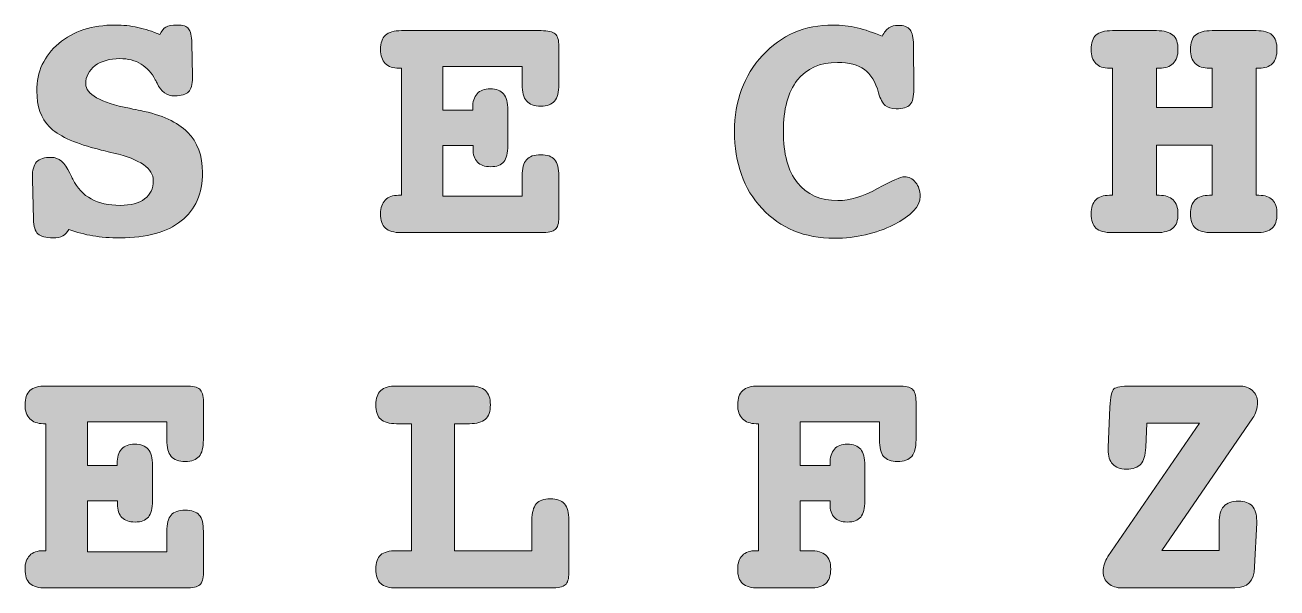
# Model space of a CAD drawing. Header units: inches. Extents: x 2 to 119, y -59 to -2.
# Drawn here: x 2.01 to 28.6, y -28.81 to -16.85 of the extents above; entities that cross this region are included whole.
import ezdxf

# ---------------------------------------------------------------- set-up
doc = ezdxf.new("R2010")
doc.units = ezdxf.units.IN
doc.header["$MEASUREMENT"] = 0
doc.layers.add('Ebene 1', color=7, linetype='Continuous')

# ---------------------------------------------------------------- blocks, each defined once
blk = doc.blocks.new('block 2')
at = {"layer": 'Ebene 1', "true_color": 0xffffff}
h = blk.add_hatch(color=7, dxfattribs=at)
h.dxf.hatch_style = 2
edge = h.paths.add_edge_path()
edge.add_spline(control_points=[(2.946, -21.191), (2.908, -21.254), (2.863, -21.299), (2.813, -21.327), (2.762, -21.355), (2.693, -21.369), (2.606, -21.369), (2.452, -21.369), (2.345, -21.34), (2.286, -21.284), (2.227, -21.227), (2.195, -21.125), (2.19, -20.978), (2.19, -20.978), (2.169, -20.124), (2.169, -20.124), (2.169, -20.124), (2.169, -20.085), (2.169, -20.085), (2.169, -19.928), (2.199, -19.818), (2.259, -19.753), (2.319, -19.69), (2.424, -19.658), (2.574, -19.658), (2.731, -19.658), (2.861, -19.77), (2.965, -19.994), (2.991, -20.05), (3.012, -20.093), (3.026, -20.124), (3.122, -20.312), (3.253, -20.452), (3.418, -20.542), (3.584, -20.633), (3.789, -20.678), (4.035, -20.678), (4.257, -20.678), (4.43, -20.632), (4.553, -20.54), (4.676, -20.449), (4.737, -20.32), (4.737, -20.153), (4.737, -19.895), (4.457, -19.7), (3.898, -19.567), (3.734, -19.529), (3.604, -19.496), (3.507, -19.47), (3.037, -19.347), (2.712, -19.193), (2.532, -19.01), (2.352, -18.827), (2.263, -18.574), (2.263, -18.251), (2.263, -17.838), (2.418, -17.501), (2.728, -17.24), (3.037, -16.978), (3.438, -16.847), (3.93, -16.847), (4.094, -16.847), (4.253, -16.864), (4.408, -16.898), (4.562, -16.931), (4.719, -16.982), (4.878, -17.05), (4.914, -16.972), (4.956, -16.919), (5.003, -16.89), (5.05, -16.862), (5.133, -16.847), (5.251, -16.847), (5.369, -16.847), (5.448, -16.873), (5.488, -16.925), (5.527, -16.977), (5.55, -17.08), (5.555, -17.234), (5.555, -17.234), (5.569, -17.929), (5.569, -17.929), (5.569, -17.929), (5.569, -17.968), (5.569, -17.968), (5.569, -18.111), (5.541, -18.21), (5.484, -18.267), (5.427, -18.324), (5.331, -18.352), (5.196, -18.352), (5.025, -18.352), (4.899, -18.263), (4.817, -18.084), (4.802, -18.053), (4.79, -18.027), (4.78, -18.008), (4.706, -17.864), (4.604, -17.753), (4.477, -17.675), (4.349, -17.598), (4.199, -17.56), (4.028, -17.56), (3.811, -17.56), (3.635, -17.61), (3.502, -17.71), (3.368, -17.81), (3.301, -17.938), (3.301, -18.095), (3.301, -18.319), (3.611, -18.493), (4.231, -18.616), (4.334, -18.638), (4.411, -18.653), (4.462, -18.663), (4.918, -18.757), (5.252, -18.91), (5.464, -19.122), (5.676, -19.335), (5.782, -19.622), (5.782, -19.983), (5.782, -20.427), (5.632, -20.769), (5.33, -21.009), (5.029, -21.249), (4.597, -21.369), (4.035, -21.369), (3.818, -21.369), (3.623, -21.354), (3.451, -21.325), (3.279, -21.297), (3.11, -21.252), (2.946, -21.191)], knot_values=[0, 0, 0, 0, 1, 1, 1, 2, 2, 2, 3, 3, 3, 4, 4, 4, 5, 5, 5, 6, 6, 6, 7, 7, 7, 8, 8, 8, 9, 9, 9, 10, 10, 10, 11, 11, 11, 12, 12, 12, 13, 13, 13, 14, 14, 14, 15, 15, 15, 16, 16, 16, 17, 17, 17, 18, 18, 18, 19, 19, 19, 20, 20, 20, 21, 21, 21, 22, 22, 22, 23, 23, 23, 24, 24, 24, 25, 25, 25, 26, 26, 26, 27, 27, 27, 28, 28, 28, 29, 29, 29, 30, 30, 30, 31, 31, 31, 32, 32, 32, 33, 33, 33, 34, 34, 34, 35, 35, 35, 36, 36, 36, 37, 37, 37, 38, 38, 38, 39, 39, 39, 40, 40, 40, 41, 41, 41, 42, 42, 42, 43, 43, 43, 44, 44, 44, 44], degree=3, periodic=1)
h = blk.add_hatch(color=7, dxfattribs=at)
h.dxf.hatch_style = 2
edge = h.paths.add_edge_path()
edge.add_spline(control_points=[(12.974, -16.966), (13.121, -16.966), (13.22, -16.989), (13.272, -17.033), (13.324, -17.078), (13.35, -17.167), (13.35, -17.299), (13.35, -17.299), (13.35, -18.109), (13.35, -18.109), (13.35, -18.273), (13.32, -18.391), (13.259, -18.462), (13.199, -18.533), (13.102, -18.569), (12.966, -18.569), (12.827, -18.569), (12.726, -18.533), (12.664, -18.46), (12.603, -18.388), (12.572, -18.271), (12.572, -18.109), (12.572, -18.109), (12.572, -17.73), (12.572, -17.73), (12.572, -17.73), (10.887, -17.73), (10.887, -17.73), (10.887, -17.73), (10.887, -18.656), (10.887, -18.656), (10.887, -18.656), (11.52, -18.656), (11.52, -18.656), (11.52, -18.656), (11.52, -18.612), (11.52, -18.612), (11.52, -18.477), (11.551, -18.375), (11.614, -18.307), (11.676, -18.238), (11.769, -18.204), (11.892, -18.204), (12.022, -18.204), (12.118, -18.239), (12.178, -18.31), (12.238, -18.381), (12.268, -18.497), (12.268, -18.656), (12.268, -18.656), (12.268, -19.405), (12.268, -19.405), (12.268, -19.566), (12.239, -19.682), (12.182, -19.752), (12.124, -19.822), (12.03, -19.857), (11.899, -19.857), (11.776, -19.857), (11.684, -19.825), (11.621, -19.761), (11.558, -19.697), (11.527, -19.6), (11.527, -19.47), (11.527, -19.47), (11.527, -19.405), (11.527, -19.405), (11.527, -19.405), (10.887, -19.405), (10.887, -19.405), (10.887, -19.405), (10.887, -20.486), (10.887, -20.486), (10.887, -20.486), (12.572, -20.486), (12.572, -20.486), (12.572, -20.486), (12.572, -20.056), (12.572, -20.056), (12.572, -19.894), (12.603, -19.778), (12.664, -19.708), (12.726, -19.638), (12.827, -19.603), (12.966, -19.603), (13.104, -19.603), (13.202, -19.638), (13.261, -19.707), (13.32, -19.775), (13.35, -19.892), (13.35, -20.056), (13.35, -20.056), (13.35, -20.931), (13.35, -20.931), (13.35, -21.061), (13.325, -21.148), (13.274, -21.191), (13.223, -21.235), (13.123, -21.257), (12.974, -21.257), (12.974, -21.257), (10.007, -21.257), (10.007, -21.257), (9.848, -21.257), (9.734, -21.225), (9.666, -21.163), (9.597, -21.1), (9.563, -20.997), (9.563, -20.855), (9.563, -20.73), (9.596, -20.633), (9.662, -20.566), (9.728, -20.498), (9.823, -20.464), (9.946, -20.464), (9.946, -20.464), (10.007, -20.464), (10.007, -20.464), (10.007, -20.464), (10.007, -17.766), (10.007, -17.766), (10.007, -17.766), (9.953, -17.766), (9.953, -17.766), (9.828, -17.766), (9.731, -17.732), (9.664, -17.663), (9.596, -17.594), (9.563, -17.496), (9.563, -17.368), (9.563, -17.228), (9.598, -17.126), (9.667, -17.062), (9.737, -16.998), (9.851, -16.966), (10.007, -16.966), (10.007, -16.966), (12.974, -16.966), (12.974, -16.966)], knot_values=[0, 0, 0, 0, 1, 1, 1, 2, 2, 2, 3, 3, 3, 4, 4, 4, 5, 5, 5, 6, 6, 6, 7, 7, 7, 8, 8, 8, 9, 9, 9, 10, 10, 10, 11, 11, 11, 12, 12, 12, 13, 13, 13, 14, 14, 14, 15, 15, 15, 16, 16, 16, 17, 17, 17, 18, 18, 18, 19, 19, 19, 20, 20, 20, 21, 21, 21, 22, 22, 22, 23, 23, 23, 24, 24, 24, 25, 25, 25, 26, 26, 26, 27, 27, 27, 28, 28, 28, 29, 29, 29, 30, 30, 30, 31, 31, 31, 32, 32, 32, 33, 33, 33, 34, 34, 34, 35, 35, 35, 36, 36, 36, 37, 37, 37, 38, 38, 38, 39, 39, 39, 40, 40, 40, 41, 41, 41, 42, 42, 42, 43, 43, 43, 44, 44, 44, 45, 45, 45, 46, 46, 46, 46], degree=3, periodic=1)
h = blk.add_hatch(color=7, dxfattribs=at)
h.dxf.hatch_style = 2
edge = h.paths.add_edge_path()
edge.add_spline(control_points=[(20.216, -17.086), (20.262, -17.001), (20.31, -16.942), (20.361, -16.907), (20.411, -16.872), (20.476, -16.854), (20.556, -16.854), (20.676, -16.854), (20.761, -16.886), (20.809, -16.948), (20.857, -17.011), (20.881, -17.116), (20.881, -17.263), (20.881, -17.263), (20.889, -18.204), (20.889, -18.204), (20.889, -18.37), (20.862, -18.482), (20.807, -18.54), (20.753, -18.598), (20.655, -18.627), (20.512, -18.627), (20.414, -18.627), (20.336, -18.603), (20.281, -18.554), (20.225, -18.506), (20.178, -18.417), (20.14, -18.287), (20.075, -18.055), (19.974, -17.89), (19.838, -17.791), (19.701, -17.692), (19.512, -17.643), (19.268, -17.643), (18.897, -17.643), (18.612, -17.768), (18.414, -18.019), (18.217, -18.27), (18.118, -18.633), (18.118, -19.108), (18.118, -19.583), (18.217, -19.947), (18.416, -20.199), (18.615, -20.451), (18.902, -20.577), (19.275, -20.577), (19.531, -20.577), (19.811, -20.492), (20.115, -20.323), (20.418, -20.154), (20.61, -20.07), (20.69, -20.07), (20.784, -20.07), (20.863, -20.11), (20.927, -20.189), (20.99, -20.269), (21.022, -20.368), (21.022, -20.486), (21.022, -20.698), (20.835, -20.9), (20.46, -21.09), (20.085, -21.281), (19.665, -21.376), (19.199, -21.376), (18.568, -21.376), (18.056, -21.166), (17.666, -20.747), (17.275, -20.327), (17.08, -19.781), (17.08, -19.108), (17.08, -18.462), (17.278, -17.923), (17.675, -17.493), (18.071, -17.062), (18.572, -16.847), (19.178, -16.847), (19.346, -16.847), (19.515, -16.867), (19.684, -16.907), (19.853, -16.946), (20.03, -17.006), (20.216, -17.086)], knot_values=[0, 0, 0, 0, 1, 1, 1, 2, 2, 2, 3, 3, 3, 4, 4, 4, 5, 5, 5, 6, 6, 6, 7, 7, 7, 8, 8, 8, 9, 9, 9, 10, 10, 10, 11, 11, 11, 12, 12, 12, 13, 13, 13, 14, 14, 14, 15, 15, 15, 16, 16, 16, 17, 17, 17, 18, 18, 18, 19, 19, 19, 20, 20, 20, 21, 21, 21, 22, 22, 22, 23, 23, 23, 24, 24, 24, 25, 25, 25, 26, 26, 26, 27, 27, 27, 27], degree=3, periodic=1)
h = blk.add_hatch(color=7, dxfattribs=at)
h.dxf.hatch_style = 2
edge = h.paths.add_edge_path()
edge.add_spline(control_points=[(27.223, -18.598), (27.223, -18.598), (27.223, -17.766), (27.223, -17.766), (27.223, -17.766), (27.165, -17.766), (27.165, -17.766), (27.035, -17.766), (26.935, -17.732), (26.866, -17.665), (26.798, -17.597), (26.763, -17.498), (26.763, -17.368), (26.763, -17.226), (26.799, -17.123), (26.87, -17.06), (26.941, -16.998), (27.059, -16.966), (27.223, -16.966), (27.223, -16.966), (28.156, -16.966), (28.156, -16.966), (28.317, -16.966), (28.432, -16.997), (28.5, -17.059), (28.567, -17.12), (28.601, -17.223), (28.601, -17.368), (28.601, -17.501), (28.568, -17.6), (28.503, -17.666), (28.438, -17.733), (28.343, -17.766), (28.217, -17.766), (28.217, -17.766), (28.156, -17.766), (28.156, -17.766), (28.156, -17.766), (28.156, -20.464), (28.156, -20.464), (28.156, -20.464), (28.217, -20.464), (28.217, -20.464), (28.345, -20.464), (28.441, -20.497), (28.505, -20.562), (28.569, -20.627), (28.601, -20.725), (28.601, -20.855), (28.601, -21), (28.567, -21.103), (28.5, -21.164), (28.432, -21.226), (28.317, -21.257), (28.156, -21.257), (28.156, -21.257), (27.223, -21.257), (27.223, -21.257), (27.059, -21.257), (26.941, -21.225), (26.87, -21.163), (26.799, -21.1), (26.763, -20.997), (26.763, -20.855), (26.763, -20.727), (26.798, -20.63), (26.866, -20.564), (26.935, -20.498), (27.035, -20.464), (27.165, -20.464), (27.165, -20.464), (27.223, -20.464), (27.223, -20.464), (27.223, -20.464), (27.223, -19.397), (27.223, -19.397), (27.223, -19.397), (26.04, -19.397), (26.04, -19.397), (26.04, -19.397), (26.04, -20.464), (26.04, -20.464), (26.04, -20.464), (26.098, -20.464), (26.098, -20.464), (26.228, -20.464), (26.327, -20.498), (26.396, -20.564), (26.465, -20.63), (26.499, -20.727), (26.499, -20.855), (26.499, -20.997), (26.464, -21.1), (26.392, -21.163), (26.321, -21.225), (26.204, -21.257), (26.04, -21.257), (26.04, -21.257), (25.106, -21.257), (25.106, -21.257), (24.942, -21.257), (24.826, -21.225), (24.757, -21.163), (24.689, -21.1), (24.654, -20.997), (24.654, -20.855), (24.654, -20.727), (24.687, -20.63), (24.752, -20.564), (24.817, -20.498), (24.915, -20.464), (25.045, -20.464), (25.045, -20.464), (25.106, -20.464), (25.106, -20.464), (25.106, -20.464), (25.106, -17.766), (25.106, -17.766), (25.106, -17.766), (25.045, -17.766), (25.045, -17.766), (24.917, -17.766), (24.82, -17.732), (24.754, -17.665), (24.687, -17.597), (24.654, -17.498), (24.654, -17.368), (24.654, -17.226), (24.689, -17.123), (24.757, -17.06), (24.826, -16.998), (24.942, -16.966), (25.106, -16.966), (25.106, -16.966), (26.04, -16.966), (26.04, -16.966), (26.201, -16.966), (26.318, -16.998), (26.391, -17.06), (26.463, -17.123), (26.499, -17.226), (26.499, -17.368), (26.499, -17.498), (26.465, -17.597), (26.396, -17.665), (26.327, -17.732), (26.228, -17.766), (26.098, -17.766), (26.098, -17.766), (26.04, -17.766), (26.04, -17.766), (26.04, -17.766), (26.04, -18.598), (26.04, -18.598), (26.04, -18.598), (27.223, -18.598), (27.223, -18.598)], knot_values=[0, 0, 0, 0, 1, 1, 1, 2, 2, 2, 3, 3, 3, 4, 4, 4, 5, 5, 5, 6, 6, 6, 7, 7, 7, 8, 8, 8, 9, 9, 9, 10, 10, 10, 11, 11, 11, 12, 12, 12, 13, 13, 13, 14, 14, 14, 15, 15, 15, 16, 16, 16, 17, 17, 17, 18, 18, 18, 19, 19, 19, 20, 20, 20, 21, 21, 21, 22, 22, 22, 23, 23, 23, 24, 24, 24, 25, 25, 25, 26, 26, 26, 27, 27, 27, 28, 28, 28, 29, 29, 29, 30, 30, 30, 31, 31, 31, 32, 32, 32, 33, 33, 33, 34, 34, 34, 35, 35, 35, 36, 36, 36, 37, 37, 37, 38, 38, 38, 39, 39, 39, 40, 40, 40, 41, 41, 41, 42, 42, 42, 43, 43, 43, 44, 44, 44, 45, 45, 45, 46, 46, 46, 47, 47, 47, 48, 48, 48, 49, 49, 49, 50, 50, 50, 51, 51, 51, 52, 52, 52, 52], degree=3, periodic=1)
h = blk.add_hatch(color=7, dxfattribs=at)
h.dxf.hatch_style = 2
edge = h.paths.add_edge_path()
edge.add_spline(control_points=[(5.424, -24.516), (5.571, -24.516), (5.671, -24.538), (5.723, -24.583), (5.774, -24.628), (5.801, -24.716), (5.801, -24.849), (5.801, -24.849), (5.801, -25.659), (5.801, -25.659), (5.801, -25.823), (5.77, -25.941), (5.71, -26.012), (5.65, -26.083), (5.552, -26.118), (5.417, -26.118), (5.277, -26.118), (5.176, -26.082), (5.115, -26.01), (5.053, -25.938), (5.023, -25.821), (5.023, -25.659), (5.023, -25.659), (5.023, -25.279), (5.023, -25.279), (5.023, -25.279), (3.337, -25.279), (3.337, -25.279), (3.337, -25.279), (3.337, -26.205), (3.337, -26.205), (3.337, -26.205), (3.97, -26.205), (3.97, -26.205), (3.97, -26.205), (3.97, -26.162), (3.97, -26.162), (3.97, -26.027), (4.001, -25.925), (4.064, -25.856), (4.127, -25.788), (4.22, -25.753), (4.343, -25.753), (4.473, -25.753), (4.568, -25.789), (4.628, -25.86), (4.689, -25.931), (4.719, -26.046), (4.719, -26.205), (4.719, -26.205), (4.719, -26.954), (4.719, -26.954), (4.719, -27.116), (4.69, -27.231), (4.632, -27.301), (4.574, -27.371), (4.48, -27.406), (4.35, -27.406), (4.227, -27.406), (4.134, -27.374), (4.071, -27.31), (4.009, -27.247), (3.977, -27.149), (3.977, -27.019), (3.977, -27.019), (3.977, -26.954), (3.977, -26.954), (3.977, -26.954), (3.337, -26.954), (3.337, -26.954), (3.337, -26.954), (3.337, -28.036), (3.337, -28.036), (3.337, -28.036), (5.023, -28.036), (5.023, -28.036), (5.023, -28.036), (5.023, -27.605), (5.023, -27.605), (5.023, -27.444), (5.053, -27.328), (5.115, -27.258), (5.176, -27.188), (5.277, -27.153), (5.417, -27.153), (5.555, -27.153), (5.653, -27.187), (5.712, -27.256), (5.771, -27.325), (5.801, -27.441), (5.801, -27.605), (5.801, -27.605), (5.801, -28.481), (5.801, -28.481), (5.801, -28.611), (5.775, -28.698), (5.725, -28.741), (5.674, -28.784), (5.574, -28.806), (5.424, -28.806), (5.424, -28.806), (2.458, -28.806), (2.458, -28.806), (2.299, -28.806), (2.185, -28.775), (2.116, -28.712), (2.048, -28.649), (2.013, -28.547), (2.013, -28.404), (2.013, -28.279), (2.046, -28.183), (2.113, -28.115), (2.179, -28.048), (2.274, -28.014), (2.397, -28.014), (2.397, -28.014), (2.458, -28.014), (2.458, -28.014), (2.458, -28.014), (2.458, -25.316), (2.458, -25.316), (2.458, -25.316), (2.404, -25.316), (2.404, -25.316), (2.278, -25.316), (2.182, -25.281), (2.114, -25.212), (2.047, -25.144), (2.013, -25.045), (2.013, -24.917), (2.013, -24.778), (2.048, -24.676), (2.118, -24.612), (2.188, -24.548), (2.301, -24.516), (2.458, -24.516), (2.458, -24.516), (5.424, -24.516), (5.424, -24.516)], knot_values=[0, 0, 0, 0, 1, 1, 1, 2, 2, 2, 3, 3, 3, 4, 4, 4, 5, 5, 5, 6, 6, 6, 7, 7, 7, 8, 8, 8, 9, 9, 9, 10, 10, 10, 11, 11, 11, 12, 12, 12, 13, 13, 13, 14, 14, 14, 15, 15, 15, 16, 16, 16, 17, 17, 17, 18, 18, 18, 19, 19, 19, 20, 20, 20, 21, 21, 21, 22, 22, 22, 23, 23, 23, 24, 24, 24, 25, 25, 25, 26, 26, 26, 27, 27, 27, 28, 28, 28, 29, 29, 29, 30, 30, 30, 31, 31, 31, 32, 32, 32, 33, 33, 33, 34, 34, 34, 35, 35, 35, 36, 36, 36, 37, 37, 37, 38, 38, 38, 39, 39, 39, 40, 40, 40, 41, 41, 41, 42, 42, 42, 43, 43, 43, 44, 44, 44, 45, 45, 45, 46, 46, 46, 46], degree=3, periodic=1)
h = blk.add_hatch(color=7, dxfattribs=at)
h.dxf.hatch_style = 2
edge = h.paths.add_edge_path()
edge.add_spline(control_points=[(9.903, -28.806), (9.746, -28.806), (9.634, -28.775), (9.566, -28.712), (9.499, -28.649), (9.465, -28.547), (9.465, -28.404), (9.465, -28.265), (9.499, -28.165), (9.566, -28.104), (9.634, -28.044), (9.746, -28.014), (9.903, -28.014), (9.903, -28.014), (10.221, -28.014), (10.221, -28.014), (10.221, -28.014), (10.221, -25.316), (10.221, -25.316), (10.221, -25.316), (9.903, -25.316), (9.903, -25.316), (9.746, -25.316), (9.634, -25.284), (9.566, -25.221), (9.499, -25.159), (9.465, -25.058), (9.465, -24.917), (9.465, -24.778), (9.499, -24.676), (9.568, -24.612), (9.637, -24.548), (9.748, -24.516), (9.903, -24.516), (9.903, -24.516), (11.451, -24.516), (11.451, -24.516), (11.605, -24.516), (11.718, -24.548), (11.789, -24.612), (11.86, -24.676), (11.896, -24.778), (11.896, -24.917), (11.896, -25.058), (11.861, -25.159), (11.791, -25.221), (11.721, -25.284), (11.608, -25.316), (11.451, -25.316), (11.451, -25.316), (11.132, -25.316), (11.132, -25.316), (11.132, -25.316), (11.132, -28.014), (11.132, -28.014), (11.132, -28.014), (12.778, -28.014), (12.778, -28.014), (12.778, -28.014), (12.778, -27.37), (12.778, -27.37), (12.778, -27.206), (12.809, -27.088), (12.871, -27.017), (12.932, -26.946), (13.032, -26.911), (13.169, -26.911), (13.307, -26.911), (13.407, -26.946), (13.469, -27.017), (13.532, -27.088), (13.563, -27.206), (13.563, -27.37), (13.563, -27.37), (13.563, -28.481), (13.563, -28.481), (13.563, -28.611), (13.538, -28.698), (13.487, -28.741), (13.437, -28.784), (13.335, -28.806), (13.184, -28.806), (13.184, -28.806), (9.903, -28.806), (9.903, -28.806)], knot_values=[0, 0, 0, 0, 1, 1, 1, 2, 2, 2, 3, 3, 3, 4, 4, 4, 5, 5, 5, 6, 6, 6, 7, 7, 7, 8, 8, 8, 9, 9, 9, 10, 10, 10, 11, 11, 11, 12, 12, 12, 13, 13, 13, 14, 14, 14, 15, 15, 15, 16, 16, 16, 17, 17, 17, 18, 18, 18, 19, 19, 19, 20, 20, 20, 21, 21, 21, 22, 22, 22, 23, 23, 23, 24, 24, 24, 25, 25, 25, 26, 26, 26, 27, 27, 27, 28, 28, 28, 28], degree=3, periodic=1)
h = blk.add_hatch(color=7, dxfattribs=at)
h.dxf.hatch_style = 2
edge = h.paths.add_edge_path()
edge.add_spline(control_points=[(20.559, -24.516), (20.709, -24.516), (20.809, -24.538), (20.86, -24.583), (20.91, -24.628), (20.936, -24.716), (20.936, -24.849), (20.936, -24.849), (20.936, -25.659), (20.936, -25.659), (20.936, -25.821), (20.905, -25.938), (20.843, -26.01), (20.782, -26.082), (20.682, -26.118), (20.545, -26.118), (20.408, -26.118), (20.309, -26.083), (20.248, -26.012), (20.188, -25.941), (20.158, -25.823), (20.158, -25.659), (20.158, -25.659), (20.158, -25.279), (20.158, -25.279), (20.158, -25.279), (18.476, -25.279), (18.476, -25.279), (18.476, -25.279), (18.476, -26.205), (18.476, -26.205), (18.476, -26.205), (19.109, -26.205), (19.109, -26.205), (19.109, -26.205), (19.109, -26.162), (19.109, -26.162), (19.109, -26.027), (19.14, -25.925), (19.201, -25.856), (19.263, -25.788), (19.355, -25.753), (19.478, -25.753), (19.608, -25.753), (19.702, -25.789), (19.76, -25.86), (19.818, -25.931), (19.847, -26.046), (19.847, -26.205), (19.847, -26.205), (19.847, -26.954), (19.847, -26.954), (19.847, -27.116), (19.818, -27.231), (19.76, -27.301), (19.702, -27.371), (19.608, -27.406), (19.478, -27.406), (19.355, -27.406), (19.263, -27.374), (19.201, -27.31), (19.14, -27.247), (19.109, -27.149), (19.109, -27.019), (19.109, -27.019), (19.109, -26.954), (19.109, -26.954), (19.109, -26.954), (18.476, -26.954), (18.476, -26.954), (18.476, -26.954), (18.476, -28.014), (18.476, -28.014), (18.476, -28.014), (18.676, -28.014), (18.676, -28.014), (18.836, -28.014), (18.951, -28.045), (19.02, -28.106), (19.089, -28.168), (19.123, -28.267), (19.123, -28.404), (19.123, -28.547), (19.088, -28.649), (19.018, -28.712), (18.948, -28.775), (18.833, -28.806), (18.676, -28.806), (18.676, -28.806), (17.593, -28.806), (17.593, -28.806), (17.436, -28.806), (17.323, -28.775), (17.253, -28.712), (17.183, -28.649), (17.148, -28.547), (17.148, -28.404), (17.148, -28.279), (17.181, -28.183), (17.248, -28.115), (17.314, -28.048), (17.409, -28.014), (17.532, -28.014), (17.532, -28.014), (17.593, -28.014), (17.593, -28.014), (17.593, -28.014), (17.593, -25.316), (17.593, -25.316), (17.593, -25.316), (17.539, -25.316), (17.539, -25.316), (17.414, -25.316), (17.317, -25.281), (17.25, -25.212), (17.182, -25.144), (17.148, -25.045), (17.148, -24.917), (17.148, -24.778), (17.184, -24.676), (17.255, -24.612), (17.326, -24.548), (17.439, -24.516), (17.593, -24.516), (17.593, -24.516), (20.559, -24.516), (20.559, -24.516)], knot_values=[0, 0, 0, 0, 1, 1, 1, 2, 2, 2, 3, 3, 3, 4, 4, 4, 5, 5, 5, 6, 6, 6, 7, 7, 7, 8, 8, 8, 9, 9, 9, 10, 10, 10, 11, 11, 11, 12, 12, 12, 13, 13, 13, 14, 14, 14, 15, 15, 15, 16, 16, 16, 17, 17, 17, 18, 18, 18, 19, 19, 19, 20, 20, 20, 21, 21, 21, 22, 22, 22, 23, 23, 23, 24, 24, 24, 25, 25, 25, 26, 26, 26, 27, 27, 27, 28, 28, 28, 29, 29, 29, 30, 30, 30, 31, 31, 31, 32, 32, 32, 33, 33, 33, 34, 34, 34, 35, 35, 35, 36, 36, 36, 37, 37, 37, 38, 38, 38, 39, 39, 39, 40, 40, 40, 41, 41, 41, 42, 42, 42, 42], degree=3, periodic=1)
h = blk.add_hatch(color=7, dxfattribs=at)
h.dxf.hatch_style = 2
edge = h.paths.add_edge_path()
edge.add_spline(control_points=[(25.837, -25.308), (25.837, -25.308), (25.815, -25.822), (25.815, -25.822), (25.808, -25.988), (25.773, -26.107), (25.711, -26.176), (25.648, -26.246), (25.544, -26.281), (25.399, -26.281), (25.272, -26.281), (25.176, -26.246), (25.112, -26.176), (25.048, -26.107), (25.016, -26.003), (25.016, -25.865), (25.016, -25.865), (25.016, -25.822), (25.016, -25.822), (25.016, -25.822), (25.052, -24.965), (25.052, -24.965), (25.062, -24.75), (25.091, -24.621), (25.139, -24.579), (25.187, -24.537), (25.302, -24.516), (25.483, -24.516), (25.483, -24.516), (27.787, -24.516), (27.787, -24.516), (27.91, -24.516), (28.008, -24.548), (28.08, -24.612), (28.152, -24.676), (28.188, -24.76), (28.188, -24.863), (28.188, -24.924), (28.179, -24.983), (28.161, -25.042), (28.143, -25.101), (28.12, -25.152), (28.091, -25.192), (28.091, -25.192), (26.156, -28.007), (26.156, -28.007), (26.156, -28.007), (27.371, -28.007), (27.371, -28.007), (27.371, -28.007), (27.371, -27.421), (27.371, -27.421), (27.371, -27.261), (27.404, -27.145), (27.47, -27.072), (27.537, -26.998), (27.642, -26.961), (27.787, -26.961), (27.915, -26.961), (28.011, -26.996), (28.075, -27.064), (28.138, -27.133), (28.17, -27.238), (28.17, -27.377), (28.17, -27.377), (28.17, -27.421), (28.17, -27.421), (28.17, -27.421), (28.127, -28.354), (28.127, -28.354), (28.127, -28.354), (28.127, -28.365), (28.127, -28.365), (28.112, -28.659), (27.971, -28.806), (27.704, -28.806), (27.704, -28.806), (25.313, -28.806), (25.313, -28.806), (25.192, -28.806), (25.095, -28.774), (25.022, -28.71), (24.948, -28.646), (24.911, -28.563), (24.911, -28.459), (24.911, -28.403), (24.92, -28.349), (24.936, -28.294), (24.953, -28.24), (24.977, -28.189), (25.009, -28.141), (25.009, -28.141), (26.959, -25.308), (26.959, -25.308), (26.959, -25.308), (25.837, -25.308), (25.837, -25.308)], knot_values=[0, 0, 0, 0, 1, 1, 1, 2, 2, 2, 3, 3, 3, 4, 4, 4, 5, 5, 5, 6, 6, 6, 7, 7, 7, 8, 8, 8, 9, 9, 9, 10, 10, 10, 11, 11, 11, 12, 12, 12, 13, 13, 13, 14, 14, 14, 15, 15, 15, 16, 16, 16, 17, 17, 17, 18, 18, 18, 19, 19, 19, 20, 20, 20, 21, 21, 21, 22, 22, 22, 23, 23, 23, 24, 24, 24, 25, 25, 25, 26, 26, 26, 27, 27, 27, 28, 28, 28, 29, 29, 29, 30, 30, 30, 31, 31, 31, 32, 32, 32, 32], degree=3, periodic=1)
at = {"layer": 'Ebene 1', "lineweight": 0}
for points, knots in [([(2.946, -21.191), (2.908, -21.254), (2.863, -21.299), (2.813, -21.327), (2.762, -21.355), (2.693, -21.369), (2.606, -21.369), (2.452, -21.369), (2.345, -21.34), (2.286, -21.284), (2.227, -21.227), (2.195, -21.125), (2.19, -20.978), (2.19, -20.978), (2.169, -20.124), (2.169, -20.124), (2.169, -20.124), (2.169, -20.085), (2.169, -20.085), (2.169, -19.928), (2.199, -19.818), (2.259, -19.753), (2.319, -19.69), (2.424, -19.658), (2.574, -19.658), (2.731, -19.658), (2.861, -19.77), (2.965, -19.994), (2.991, -20.05), (3.012, -20.093), (3.026, -20.124), (3.122, -20.312), (3.253, -20.452), (3.418, -20.542), (3.584, -20.633), (3.789, -20.678), (4.035, -20.678), (4.257, -20.678), (4.43, -20.632), (4.553, -20.54), (4.676, -20.449), (4.737, -20.32), (4.737, -20.153), (4.737, -19.895), (4.457, -19.7), (3.898, -19.567), (3.734, -19.529), (3.604, -19.496), (3.507, -19.47), (3.037, -19.347), (2.712, -19.193), (2.532, -19.01), (2.352, -18.827), (2.263, -18.574), (2.263, -18.251), (2.263, -17.838), (2.418, -17.501), (2.728, -17.24), (3.037, -16.978), (3.438, -16.847), (3.93, -16.847), (4.094, -16.847), (4.253, -16.864), (4.408, -16.898), (4.562, -16.931), (4.719, -16.982), (4.878, -17.05), (4.914, -16.972), (4.956, -16.919), (5.003, -16.89), (5.05, -16.862), (5.133, -16.847), (5.251, -16.847), (5.369, -16.847), (5.448, -16.873), (5.488, -16.925), (5.527, -16.977), (5.55, -17.08), (5.555, -17.234), (5.555, -17.234), (5.569, -17.929), (5.569, -17.929), (5.569, -17.929), (5.569, -17.968), (5.569, -17.968), (5.569, -18.111), (5.541, -18.21), (5.484, -18.267), (5.427, -18.324), (5.331, -18.352), (5.196, -18.352), (5.025, -18.352), (4.899, -18.263), (4.817, -18.084), (4.802, -18.053), (4.79, -18.027), (4.78, -18.008), (4.706, -17.864), (4.604, -17.753), (4.477, -17.675), (4.349, -17.598), (4.199, -17.56), (4.028, -17.56), (3.811, -17.56), (3.635, -17.61), (3.502, -17.71), (3.368, -17.81), (3.301, -17.938), (3.301, -18.095), (3.301, -18.319), (3.611, -18.493), (4.231, -18.616), (4.334, -18.638), (4.411, -18.653), (4.462, -18.663), (4.918, -18.757), (5.252, -18.91), (5.464, -19.122), (5.676, -19.335), (5.782, -19.622), (5.782, -19.983), (5.782, -20.427), (5.632, -20.769), (5.33, -21.009), (5.029, -21.249), (4.597, -21.369), (4.035, -21.369), (3.818, -21.369), (3.623, -21.354), (3.451, -21.325), (3.279, -21.297), (3.11, -21.252), (2.946, -21.191)], [0, 0, 0, 0, 1, 1, 1, 2, 2, 2, 3, 3, 3, 4, 4, 4, 5, 5, 5, 6, 6, 6, 7, 7, 7, 8, 8, 8, 9, 9, 9, 10, 10, 10, 11, 11, 11, 12, 12, 12, 13, 13, 13, 14, 14, 14, 15, 15, 15, 16, 16, 16, 17, 17, 17, 18, 18, 18, 19, 19, 19, 20, 20, 20, 21, 21, 21, 22, 22, 22, 23, 23, 23, 24, 24, 24, 25, 25, 25, 26, 26, 26, 27, 27, 27, 28, 28, 28, 29, 29, 29, 30, 30, 30, 31, 31, 31, 32, 32, 32, 33, 33, 33, 34, 34, 34, 35, 35, 35, 36, 36, 36, 37, 37, 37, 38, 38, 38, 39, 39, 39, 40, 40, 40, 41, 41, 41, 42, 42, 42, 43, 43, 43, 44, 44, 44, 44]), ([(12.974, -16.966), (13.121, -16.966), (13.22, -16.989), (13.272, -17.033), (13.324, -17.078), (13.35, -17.167), (13.35, -17.299), (13.35, -17.299), (13.35, -18.109), (13.35, -18.109), (13.35, -18.273), (13.32, -18.391), (13.259, -18.462), (13.199, -18.533), (13.102, -18.569), (12.966, -18.569), (12.827, -18.569), (12.726, -18.533), (12.664, -18.46), (12.603, -18.388), (12.572, -18.271), (12.572, -18.109), (12.572, -18.109), (12.572, -17.73), (12.572, -17.73), (12.572, -17.73), (10.887, -17.73), (10.887, -17.73), (10.887, -17.73), (10.887, -18.656), (10.887, -18.656), (10.887, -18.656), (11.52, -18.656), (11.52, -18.656), (11.52, -18.656), (11.52, -18.612), (11.52, -18.612), (11.52, -18.477), (11.551, -18.375), (11.614, -18.307), (11.676, -18.238), (11.769, -18.204), (11.892, -18.204), (12.022, -18.204), (12.118, -18.239), (12.178, -18.31), (12.238, -18.381), (12.268, -18.497), (12.268, -18.656), (12.268, -18.656), (12.268, -19.405), (12.268, -19.405), (12.268, -19.566), (12.239, -19.682), (12.182, -19.752), (12.124, -19.822), (12.03, -19.857), (11.899, -19.857), (11.776, -19.857), (11.684, -19.825), (11.621, -19.761), (11.558, -19.697), (11.527, -19.6), (11.527, -19.47), (11.527, -19.47), (11.527, -19.405), (11.527, -19.405), (11.527, -19.405), (10.887, -19.405), (10.887, -19.405), (10.887, -19.405), (10.887, -20.486), (10.887, -20.486), (10.887, -20.486), (12.572, -20.486), (12.572, -20.486), (12.572, -20.486), (12.572, -20.056), (12.572, -20.056), (12.572, -19.894), (12.603, -19.778), (12.664, -19.708), (12.726, -19.638), (12.827, -19.603), (12.966, -19.603), (13.104, -19.603), (13.202, -19.638), (13.261, -19.707), (13.32, -19.775), (13.35, -19.892), (13.35, -20.056), (13.35, -20.056), (13.35, -20.931), (13.35, -20.931), (13.35, -21.061), (13.325, -21.148), (13.274, -21.191), (13.223, -21.235), (13.123, -21.257), (12.974, -21.257), (12.974, -21.257), (10.007, -21.257), (10.007, -21.257), (9.848, -21.257), (9.734, -21.225), (9.666, -21.163), (9.597, -21.1), (9.563, -20.997), (9.563, -20.855), (9.563, -20.73), (9.596, -20.633), (9.662, -20.566), (9.728, -20.498), (9.823, -20.464), (9.946, -20.464), (9.946, -20.464), (10.007, -20.464), (10.007, -20.464), (10.007, -20.464), (10.007, -17.766), (10.007, -17.766), (10.007, -17.766), (9.953, -17.766), (9.953, -17.766), (9.828, -17.766), (9.731, -17.732), (9.664, -17.663), (9.596, -17.594), (9.563, -17.496), (9.563, -17.368), (9.563, -17.228), (9.598, -17.126), (9.667, -17.062), (9.737, -16.998), (9.851, -16.966), (10.007, -16.966), (10.007, -16.966), (12.974, -16.966), (12.974, -16.966)], [0, 0, 0, 0, 1, 1, 1, 2, 2, 2, 3, 3, 3, 4, 4, 4, 5, 5, 5, 6, 6, 6, 7, 7, 7, 8, 8, 8, 9, 9, 9, 10, 10, 10, 11, 11, 11, 12, 12, 12, 13, 13, 13, 14, 14, 14, 15, 15, 15, 16, 16, 16, 17, 17, 17, 18, 18, 18, 19, 19, 19, 20, 20, 20, 21, 21, 21, 22, 22, 22, 23, 23, 23, 24, 24, 24, 25, 25, 25, 26, 26, 26, 27, 27, 27, 28, 28, 28, 29, 29, 29, 30, 30, 30, 31, 31, 31, 32, 32, 32, 33, 33, 33, 34, 34, 34, 35, 35, 35, 36, 36, 36, 37, 37, 37, 38, 38, 38, 39, 39, 39, 40, 40, 40, 41, 41, 41, 42, 42, 42, 43, 43, 43, 44, 44, 44, 45, 45, 45, 46, 46, 46, 46]), ([(20.216, -17.086), (20.262, -17.001), (20.31, -16.942), (20.361, -16.907), (20.411, -16.872), (20.476, -16.854), (20.556, -16.854), (20.676, -16.854), (20.761, -16.886), (20.809, -16.948), (20.857, -17.011), (20.881, -17.116), (20.881, -17.263), (20.881, -17.263), (20.889, -18.204), (20.889, -18.204), (20.889, -18.37), (20.862, -18.482), (20.807, -18.54), (20.753, -18.598), (20.655, -18.627), (20.512, -18.627), (20.414, -18.627), (20.336, -18.603), (20.281, -18.554), (20.225, -18.506), (20.178, -18.417), (20.14, -18.287), (20.075, -18.055), (19.974, -17.89), (19.838, -17.791), (19.701, -17.692), (19.512, -17.643), (19.268, -17.643), (18.897, -17.643), (18.612, -17.768), (18.414, -18.019), (18.217, -18.27), (18.118, -18.633), (18.118, -19.108), (18.118, -19.583), (18.217, -19.947), (18.416, -20.199), (18.615, -20.451), (18.902, -20.577), (19.275, -20.577), (19.531, -20.577), (19.811, -20.492), (20.115, -20.323), (20.418, -20.154), (20.61, -20.07), (20.69, -20.07), (20.784, -20.07), (20.863, -20.11), (20.927, -20.189), (20.99, -20.269), (21.022, -20.368), (21.022, -20.486), (21.022, -20.698), (20.835, -20.9), (20.46, -21.09), (20.085, -21.281), (19.665, -21.376), (19.199, -21.376), (18.568, -21.376), (18.056, -21.166), (17.666, -20.747), (17.275, -20.327), (17.08, -19.781), (17.08, -19.108), (17.08, -18.462), (17.278, -17.923), (17.675, -17.493), (18.071, -17.062), (18.572, -16.847), (19.178, -16.847), (19.346, -16.847), (19.515, -16.867), (19.684, -16.907), (19.853, -16.946), (20.03, -17.006), (20.216, -17.086)], [0, 0, 0, 0, 1, 1, 1, 2, 2, 2, 3, 3, 3, 4, 4, 4, 5, 5, 5, 6, 6, 6, 7, 7, 7, 8, 8, 8, 9, 9, 9, 10, 10, 10, 11, 11, 11, 12, 12, 12, 13, 13, 13, 14, 14, 14, 15, 15, 15, 16, 16, 16, 17, 17, 17, 18, 18, 18, 19, 19, 19, 20, 20, 20, 21, 21, 21, 22, 22, 22, 23, 23, 23, 24, 24, 24, 25, 25, 25, 26, 26, 26, 27, 27, 27, 27]), ([(27.223, -18.598), (27.223, -18.598), (27.223, -17.766), (27.223, -17.766), (27.223, -17.766), (27.165, -17.766), (27.165, -17.766), (27.035, -17.766), (26.935, -17.732), (26.866, -17.665), (26.798, -17.597), (26.763, -17.498), (26.763, -17.368), (26.763, -17.226), (26.799, -17.123), (26.87, -17.06), (26.941, -16.998), (27.059, -16.966), (27.223, -16.966), (27.223, -16.966), (28.156, -16.966), (28.156, -16.966), (28.317, -16.966), (28.432, -16.997), (28.5, -17.059), (28.567, -17.12), (28.601, -17.223), (28.601, -17.368), (28.601, -17.501), (28.568, -17.6), (28.503, -17.666), (28.438, -17.733), (28.343, -17.766), (28.217, -17.766), (28.217, -17.766), (28.156, -17.766), (28.156, -17.766), (28.156, -17.766), (28.156, -20.464), (28.156, -20.464), (28.156, -20.464), (28.217, -20.464), (28.217, -20.464), (28.345, -20.464), (28.441, -20.497), (28.505, -20.562), (28.569, -20.627), (28.601, -20.725), (28.601, -20.855), (28.601, -21), (28.567, -21.103), (28.5, -21.164), (28.432, -21.226), (28.317, -21.257), (28.156, -21.257), (28.156, -21.257), (27.223, -21.257), (27.223, -21.257), (27.059, -21.257), (26.941, -21.225), (26.87, -21.163), (26.799, -21.1), (26.763, -20.997), (26.763, -20.855), (26.763, -20.727), (26.798, -20.63), (26.866, -20.564), (26.935, -20.498), (27.035, -20.464), (27.165, -20.464), (27.165, -20.464), (27.223, -20.464), (27.223, -20.464), (27.223, -20.464), (27.223, -19.397), (27.223, -19.397), (27.223, -19.397), (26.04, -19.397), (26.04, -19.397), (26.04, -19.397), (26.04, -20.464), (26.04, -20.464), (26.04, -20.464), (26.098, -20.464), (26.098, -20.464), (26.228, -20.464), (26.327, -20.498), (26.396, -20.564), (26.465, -20.63), (26.499, -20.727), (26.499, -20.855), (26.499, -20.997), (26.464, -21.1), (26.392, -21.163), (26.321, -21.225), (26.204, -21.257), (26.04, -21.257), (26.04, -21.257), (25.106, -21.257), (25.106, -21.257), (24.942, -21.257), (24.826, -21.225), (24.757, -21.163), (24.689, -21.1), (24.654, -20.997), (24.654, -20.855), (24.654, -20.727), (24.687, -20.63), (24.752, -20.564), (24.817, -20.498), (24.915, -20.464), (25.045, -20.464), (25.045, -20.464), (25.106, -20.464), (25.106, -20.464), (25.106, -20.464), (25.106, -17.766), (25.106, -17.766), (25.106, -17.766), (25.045, -17.766), (25.045, -17.766), (24.917, -17.766), (24.82, -17.732), (24.754, -17.665), (24.687, -17.597), (24.654, -17.498), (24.654, -17.368), (24.654, -17.226), (24.689, -17.123), (24.757, -17.06), (24.826, -16.998), (24.942, -16.966), (25.106, -16.966), (25.106, -16.966), (26.04, -16.966), (26.04, -16.966), (26.201, -16.966), (26.318, -16.998), (26.391, -17.06), (26.463, -17.123), (26.499, -17.226), (26.499, -17.368), (26.499, -17.498), (26.465, -17.597), (26.396, -17.665), (26.327, -17.732), (26.228, -17.766), (26.098, -17.766), (26.098, -17.766), (26.04, -17.766), (26.04, -17.766), (26.04, -17.766), (26.04, -18.598), (26.04, -18.598), (26.04, -18.598), (27.223, -18.598), (27.223, -18.598)], [0, 0, 0, 0, 1, 1, 1, 2, 2, 2, 3, 3, 3, 4, 4, 4, 5, 5, 5, 6, 6, 6, 7, 7, 7, 8, 8, 8, 9, 9, 9, 10, 10, 10, 11, 11, 11, 12, 12, 12, 13, 13, 13, 14, 14, 14, 15, 15, 15, 16, 16, 16, 17, 17, 17, 18, 18, 18, 19, 19, 19, 20, 20, 20, 21, 21, 21, 22, 22, 22, 23, 23, 23, 24, 24, 24, 25, 25, 25, 26, 26, 26, 27, 27, 27, 28, 28, 28, 29, 29, 29, 30, 30, 30, 31, 31, 31, 32, 32, 32, 33, 33, 33, 34, 34, 34, 35, 35, 35, 36, 36, 36, 37, 37, 37, 38, 38, 38, 39, 39, 39, 40, 40, 40, 41, 41, 41, 42, 42, 42, 43, 43, 43, 44, 44, 44, 45, 45, 45, 46, 46, 46, 47, 47, 47, 48, 48, 48, 49, 49, 49, 50, 50, 50, 51, 51, 51, 52, 52, 52, 52]), ([(5.424, -24.516), (5.571, -24.516), (5.671, -24.538), (5.723, -24.583), (5.774, -24.628), (5.801, -24.716), (5.801, -24.849), (5.801, -24.849), (5.801, -25.659), (5.801, -25.659), (5.801, -25.823), (5.77, -25.941), (5.71, -26.012), (5.65, -26.083), (5.552, -26.118), (5.417, -26.118), (5.277, -26.118), (5.176, -26.082), (5.115, -26.01), (5.053, -25.938), (5.023, -25.821), (5.023, -25.659), (5.023, -25.659), (5.023, -25.279), (5.023, -25.279), (5.023, -25.279), (3.337, -25.279), (3.337, -25.279), (3.337, -25.279), (3.337, -26.205), (3.337, -26.205), (3.337, -26.205), (3.97, -26.205), (3.97, -26.205), (3.97, -26.205), (3.97, -26.162), (3.97, -26.162), (3.97, -26.027), (4.001, -25.925), (4.064, -25.856), (4.127, -25.788), (4.22, -25.753), (4.343, -25.753), (4.473, -25.753), (4.568, -25.789), (4.628, -25.86), (4.689, -25.931), (4.719, -26.046), (4.719, -26.205), (4.719, -26.205), (4.719, -26.954), (4.719, -26.954), (4.719, -27.116), (4.69, -27.231), (4.632, -27.301), (4.574, -27.371), (4.48, -27.406), (4.35, -27.406), (4.227, -27.406), (4.134, -27.374), (4.071, -27.31), (4.009, -27.247), (3.977, -27.149), (3.977, -27.019), (3.977, -27.019), (3.977, -26.954), (3.977, -26.954), (3.977, -26.954), (3.337, -26.954), (3.337, -26.954), (3.337, -26.954), (3.337, -28.036), (3.337, -28.036), (3.337, -28.036), (5.023, -28.036), (5.023, -28.036), (5.023, -28.036), (5.023, -27.605), (5.023, -27.605), (5.023, -27.444), (5.053, -27.328), (5.115, -27.258), (5.176, -27.188), (5.277, -27.153), (5.417, -27.153), (5.555, -27.153), (5.653, -27.187), (5.712, -27.256), (5.771, -27.325), (5.801, -27.441), (5.801, -27.605), (5.801, -27.605), (5.801, -28.481), (5.801, -28.481), (5.801, -28.611), (5.775, -28.698), (5.725, -28.741), (5.674, -28.784), (5.574, -28.806), (5.424, -28.806), (5.424, -28.806), (2.458, -28.806), (2.458, -28.806), (2.299, -28.806), (2.185, -28.775), (2.116, -28.712), (2.048, -28.649), (2.013, -28.547), (2.013, -28.404), (2.013, -28.279), (2.046, -28.183), (2.113, -28.115), (2.179, -28.048), (2.274, -28.014), (2.397, -28.014), (2.397, -28.014), (2.458, -28.014), (2.458, -28.014), (2.458, -28.014), (2.458, -25.316), (2.458, -25.316), (2.458, -25.316), (2.404, -25.316), (2.404, -25.316), (2.278, -25.316), (2.182, -25.281), (2.114, -25.212), (2.047, -25.144), (2.013, -25.045), (2.013, -24.917), (2.013, -24.778), (2.048, -24.676), (2.118, -24.612), (2.188, -24.548), (2.301, -24.516), (2.458, -24.516), (2.458, -24.516), (5.424, -24.516), (5.424, -24.516)], [0, 0, 0, 0, 1, 1, 1, 2, 2, 2, 3, 3, 3, 4, 4, 4, 5, 5, 5, 6, 6, 6, 7, 7, 7, 8, 8, 8, 9, 9, 9, 10, 10, 10, 11, 11, 11, 12, 12, 12, 13, 13, 13, 14, 14, 14, 15, 15, 15, 16, 16, 16, 17, 17, 17, 18, 18, 18, 19, 19, 19, 20, 20, 20, 21, 21, 21, 22, 22, 22, 23, 23, 23, 24, 24, 24, 25, 25, 25, 26, 26, 26, 27, 27, 27, 28, 28, 28, 29, 29, 29, 30, 30, 30, 31, 31, 31, 32, 32, 32, 33, 33, 33, 34, 34, 34, 35, 35, 35, 36, 36, 36, 37, 37, 37, 38, 38, 38, 39, 39, 39, 40, 40, 40, 41, 41, 41, 42, 42, 42, 43, 43, 43, 44, 44, 44, 45, 45, 45, 46, 46, 46, 46]), ([(9.903, -28.806), (9.746, -28.806), (9.634, -28.775), (9.566, -28.712), (9.499, -28.649), (9.465, -28.547), (9.465, -28.404), (9.465, -28.265), (9.499, -28.165), (9.566, -28.104), (9.634, -28.044), (9.746, -28.014), (9.903, -28.014), (9.903, -28.014), (10.221, -28.014), (10.221, -28.014), (10.221, -28.014), (10.221, -25.316), (10.221, -25.316), (10.221, -25.316), (9.903, -25.316), (9.903, -25.316), (9.746, -25.316), (9.634, -25.284), (9.566, -25.221), (9.499, -25.159), (9.465, -25.058), (9.465, -24.917), (9.465, -24.778), (9.499, -24.676), (9.568, -24.612), (9.637, -24.548), (9.748, -24.516), (9.903, -24.516), (9.903, -24.516), (11.451, -24.516), (11.451, -24.516), (11.605, -24.516), (11.718, -24.548), (11.789, -24.612), (11.86, -24.676), (11.896, -24.778), (11.896, -24.917), (11.896, -25.058), (11.861, -25.159), (11.791, -25.221), (11.721, -25.284), (11.608, -25.316), (11.451, -25.316), (11.451, -25.316), (11.132, -25.316), (11.132, -25.316), (11.132, -25.316), (11.132, -28.014), (11.132, -28.014), (11.132, -28.014), (12.778, -28.014), (12.778, -28.014), (12.778, -28.014), (12.778, -27.37), (12.778, -27.37), (12.778, -27.206), (12.809, -27.088), (12.871, -27.017), (12.932, -26.946), (13.032, -26.911), (13.169, -26.911), (13.307, -26.911), (13.407, -26.946), (13.469, -27.017), (13.532, -27.088), (13.563, -27.206), (13.563, -27.37), (13.563, -27.37), (13.563, -28.481), (13.563, -28.481), (13.563, -28.611), (13.538, -28.698), (13.487, -28.741), (13.437, -28.784), (13.335, -28.806), (13.184, -28.806), (13.184, -28.806), (9.903, -28.806), (9.903, -28.806)], [0, 0, 0, 0, 1, 1, 1, 2, 2, 2, 3, 3, 3, 4, 4, 4, 5, 5, 5, 6, 6, 6, 7, 7, 7, 8, 8, 8, 9, 9, 9, 10, 10, 10, 11, 11, 11, 12, 12, 12, 13, 13, 13, 14, 14, 14, 15, 15, 15, 16, 16, 16, 17, 17, 17, 18, 18, 18, 19, 19, 19, 20, 20, 20, 21, 21, 21, 22, 22, 22, 23, 23, 23, 24, 24, 24, 25, 25, 25, 26, 26, 26, 27, 27, 27, 28, 28, 28, 28]), ([(20.559, -24.516), (20.709, -24.516), (20.809, -24.538), (20.86, -24.583), (20.91, -24.628), (20.936, -24.716), (20.936, -24.849), (20.936, -24.849), (20.936, -25.659), (20.936, -25.659), (20.936, -25.821), (20.905, -25.938), (20.843, -26.01), (20.782, -26.082), (20.682, -26.118), (20.545, -26.118), (20.408, -26.118), (20.309, -26.083), (20.248, -26.012), (20.188, -25.941), (20.158, -25.823), (20.158, -25.659), (20.158, -25.659), (20.158, -25.279), (20.158, -25.279), (20.158, -25.279), (18.476, -25.279), (18.476, -25.279), (18.476, -25.279), (18.476, -26.205), (18.476, -26.205), (18.476, -26.205), (19.109, -26.205), (19.109, -26.205), (19.109, -26.205), (19.109, -26.162), (19.109, -26.162), (19.109, -26.027), (19.14, -25.925), (19.201, -25.856), (19.263, -25.788), (19.355, -25.753), (19.478, -25.753), (19.608, -25.753), (19.702, -25.789), (19.76, -25.86), (19.818, -25.931), (19.847, -26.046), (19.847, -26.205), (19.847, -26.205), (19.847, -26.954), (19.847, -26.954), (19.847, -27.116), (19.818, -27.231), (19.76, -27.301), (19.702, -27.371), (19.608, -27.406), (19.478, -27.406), (19.355, -27.406), (19.263, -27.374), (19.201, -27.31), (19.14, -27.247), (19.109, -27.149), (19.109, -27.019), (19.109, -27.019), (19.109, -26.954), (19.109, -26.954), (19.109, -26.954), (18.476, -26.954), (18.476, -26.954), (18.476, -26.954), (18.476, -28.014), (18.476, -28.014), (18.476, -28.014), (18.676, -28.014), (18.676, -28.014), (18.836, -28.014), (18.951, -28.045), (19.02, -28.106), (19.089, -28.168), (19.123, -28.267), (19.123, -28.404), (19.123, -28.547), (19.088, -28.649), (19.018, -28.712), (18.948, -28.775), (18.833, -28.806), (18.676, -28.806), (18.676, -28.806), (17.593, -28.806), (17.593, -28.806), (17.436, -28.806), (17.323, -28.775), (17.253, -28.712), (17.183, -28.649), (17.148, -28.547), (17.148, -28.404), (17.148, -28.279), (17.181, -28.183), (17.248, -28.115), (17.314, -28.048), (17.409, -28.014), (17.532, -28.014), (17.532, -28.014), (17.593, -28.014), (17.593, -28.014), (17.593, -28.014), (17.593, -25.316), (17.593, -25.316), (17.593, -25.316), (17.539, -25.316), (17.539, -25.316), (17.414, -25.316), (17.317, -25.281), (17.25, -25.212), (17.182, -25.144), (17.148, -25.045), (17.148, -24.917), (17.148, -24.778), (17.184, -24.676), (17.255, -24.612), (17.326, -24.548), (17.439, -24.516), (17.593, -24.516), (17.593, -24.516), (20.559, -24.516), (20.559, -24.516)], [0, 0, 0, 0, 1, 1, 1, 2, 2, 2, 3, 3, 3, 4, 4, 4, 5, 5, 5, 6, 6, 6, 7, 7, 7, 8, 8, 8, 9, 9, 9, 10, 10, 10, 11, 11, 11, 12, 12, 12, 13, 13, 13, 14, 14, 14, 15, 15, 15, 16, 16, 16, 17, 17, 17, 18, 18, 18, 19, 19, 19, 20, 20, 20, 21, 21, 21, 22, 22, 22, 23, 23, 23, 24, 24, 24, 25, 25, 25, 26, 26, 26, 27, 27, 27, 28, 28, 28, 29, 29, 29, 30, 30, 30, 31, 31, 31, 32, 32, 32, 33, 33, 33, 34, 34, 34, 35, 35, 35, 36, 36, 36, 37, 37, 37, 38, 38, 38, 39, 39, 39, 40, 40, 40, 41, 41, 41, 42, 42, 42, 42]), ([(25.837, -25.308), (25.837, -25.308), (25.815, -25.822), (25.815, -25.822), (25.808, -25.988), (25.773, -26.107), (25.711, -26.176), (25.648, -26.246), (25.544, -26.281), (25.399, -26.281), (25.272, -26.281), (25.176, -26.246), (25.112, -26.176), (25.048, -26.107), (25.016, -26.003), (25.016, -25.865), (25.016, -25.865), (25.016, -25.822), (25.016, -25.822), (25.016, -25.822), (25.052, -24.965), (25.052, -24.965), (25.062, -24.75), (25.091, -24.621), (25.139, -24.579), (25.187, -24.537), (25.302, -24.516), (25.483, -24.516), (25.483, -24.516), (27.787, -24.516), (27.787, -24.516), (27.91, -24.516), (28.008, -24.548), (28.08, -24.612), (28.152, -24.676), (28.188, -24.76), (28.188, -24.863), (28.188, -24.924), (28.179, -24.983), (28.161, -25.042), (28.143, -25.101), (28.12, -25.152), (28.091, -25.192), (28.091, -25.192), (26.156, -28.007), (26.156, -28.007), (26.156, -28.007), (27.371, -28.007), (27.371, -28.007), (27.371, -28.007), (27.371, -27.421), (27.371, -27.421), (27.371, -27.261), (27.404, -27.145), (27.47, -27.072), (27.537, -26.998), (27.642, -26.961), (27.787, -26.961), (27.915, -26.961), (28.011, -26.996), (28.075, -27.064), (28.138, -27.133), (28.17, -27.238), (28.17, -27.377), (28.17, -27.377), (28.17, -27.421), (28.17, -27.421), (28.17, -27.421), (28.127, -28.354), (28.127, -28.354), (28.127, -28.354), (28.127, -28.365), (28.127, -28.365), (28.112, -28.659), (27.971, -28.806), (27.704, -28.806), (27.704, -28.806), (25.313, -28.806), (25.313, -28.806), (25.192, -28.806), (25.095, -28.774), (25.022, -28.71), (24.948, -28.646), (24.911, -28.563), (24.911, -28.459), (24.911, -28.403), (24.92, -28.349), (24.936, -28.294), (24.953, -28.24), (24.977, -28.189), (25.009, -28.141), (25.009, -28.141), (26.959, -25.308), (26.959, -25.308), (26.959, -25.308), (25.837, -25.308), (25.837, -25.308)], [0, 0, 0, 0, 1, 1, 1, 2, 2, 2, 3, 3, 3, 4, 4, 4, 5, 5, 5, 6, 6, 6, 7, 7, 7, 8, 8, 8, 9, 9, 9, 10, 10, 10, 11, 11, 11, 12, 12, 12, 13, 13, 13, 14, 14, 14, 15, 15, 15, 16, 16, 16, 17, 17, 17, 18, 18, 18, 19, 19, 19, 20, 20, 20, 21, 21, 21, 22, 22, 22, 23, 23, 23, 24, 24, 24, 25, 25, 25, 26, 26, 26, 27, 27, 27, 28, 28, 28, 29, 29, 29, 30, 30, 30, 31, 31, 31, 32, 32, 32, 32])]:
    blk.add_open_spline(points, degree=3, knots=knots, dxfattribs=at)

msp = doc.modelspace()

# ---------------------------------------------------------------- block references
at = {"layer": 'Ebene 1'}
msp.add_blockref('block 2', (0, 0), dxfattribs=at)

doc.saveas('drawing.dxf')
